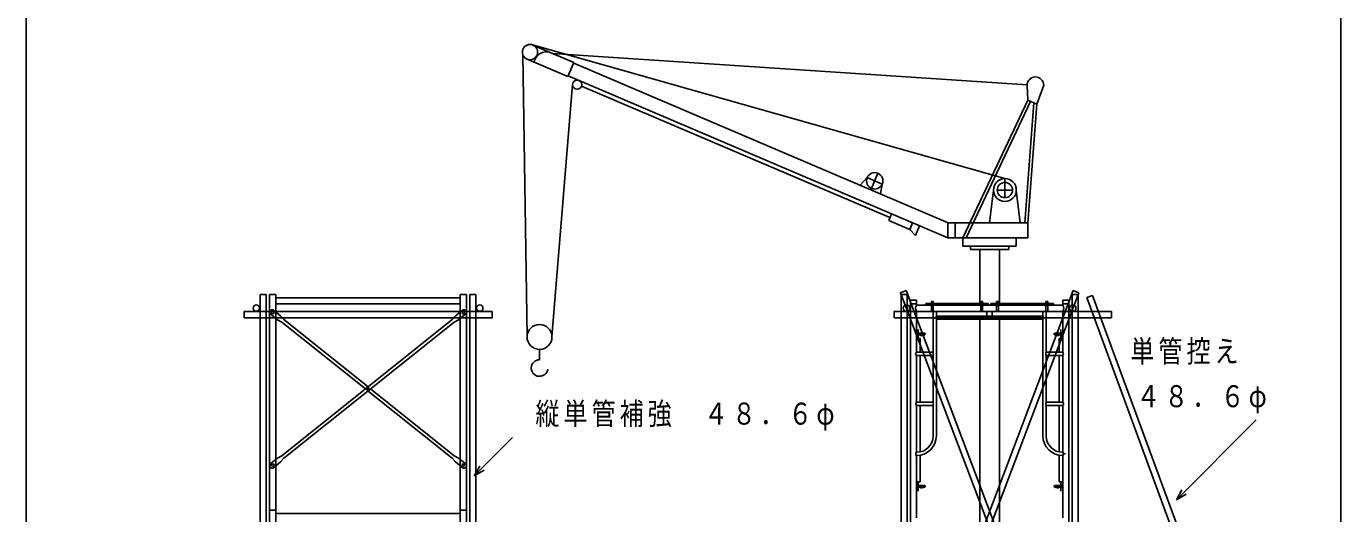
# Model space of a CAD drawing. Units: millimetres, scale not verified. Extents: x -24315 to 20797, y -7730 to 29060.
# Drawn here: x -5194 to 5319, y -367 to 3532 of the extents above; entities that cross this region are included whole.
import ezdxf

# ---------------------------------------------------------------- set-up
doc = ezdxf.new("R2010")
doc.units = ezdxf.units.MM
doc.header["$LTSCALE"] = 10
doc.linetypes.add('DASHED1', pattern=[1.8, 1.2, -0.6])
for name, color, linetype in [('0-0_L-1-1', 4, 'Continuous'), ('0-1_L-1-2', 6, 'Continuous'), ('0-2_L-1-3', 2, 'Continuous'), ('0-3_L-2-1', 4, 'DASHED1'), ('1-2_NTEXT', 7, 'Continuous')]:
    doc.layers.add(name, color=color, linetype=linetype)
doc.styles.add('ＭＳ ゴシック', font='')
doc.styles.get('ＭＳ ゴシック').set_extended_font_data('MS Gothic')

msp = doc.modelspace()

# ---------------------------------------------------------------- linework, layer by layer
at = {"layer": '0-0_L-1-1'}
for p, q in [((-1143.71, 3383.42), (2633.27, 2313.78)), ((-1141.03, 3382.35), (-813.23, 3242.46)), ((-1188.31, 1049.32), (-1222.93, 3307.2)), ((-1188.92, 3270.14), (-861.11, 3130.25)), ((-981.18, 3314.13), (2810.72, 3064.29)), ((-861.11, 3130.25), (-813.23, 3242.46)), ((-815.15, 3237.96), (2178.69, 1960.38)), ((-989.13, 1047.38), (-823.86, 3067.85)), ((-858.99, 3135.22), (2175.77, 1840.17)), ((-752.39, 3054.14), (1714.09, 2001.6)), ((2816.27, 2940.38), (2810.61, 3060.38)), ((2889.35, 2910.16), (2943.94, 3060.38)), ((2297.77, 1840.88), (2816.27, 2940.38)), ((2324.75, 1840.88), (2838.34, 2929.97)), ((2791.8, 1960.38), (2865.63, 2919.97)), ((2816.27, 2940.38), (2889.35, 2910.16)), ((2816.27, 1960.38), (2889.35, 2910.16)), ((1474.62, 2260.83), (1532.15, 2321.69)), ((1532.15, 2321.69), (1652.59, 2270.3)), ((1566.67, 2235.78), (1618.07, 2356.21)), ((2633.27, 2161.28), (2633.27, 2313.78)), ((1638.88, 2190.73), (1652.59, 2270.3)), ((2511.27, 1960.38), (2541.77, 2222.28)), ((2572.27, 2222.28), (2694.27, 2222.28)), ((2755.27, 1960.38), (2724.77, 2222.28)), ((1703.81, 1977.52), (1726.93, 2031.71)), ((1703.81, 1977.52), (1872.12, 1905.69)), ((1872.12, 1905.69), (1895.25, 1959.89)), ((1917.95, 1857.66), (1872.12, 1905.69)), ((1917.95, 1857.66), (1951.35, 1935.94)), ((2175.77, 1960.38), (2816.27, 1960.38)), ((2175.77, 1840.88), (2175.77, 1960.38)), ((2236.77, 1840.88), (2236.77, 1960.38)), ((2816.27, 1840.88), (2816.27, 1960.38)), ((2175.77, 1840.88), (2816.27, 1840.88)), ((2297.77, 1772.88), (2297.77, 1840.88)), ((2724.77, 1772.88), (2724.77, 1840.88)), ((2297.77, 1772.88), (2724.77, 1772.88)), ((2358.77, 1747.38), (2358.77, 1772.88)), ((2358.77, 1747.38), (2663.77, 1747.38)), ((2663.77, 1747.38), (2663.77, 1772.88)), ((-3247.16, 1385.71), (-3197.16, 1385.71)), ((-3247.16, -6952.53), (-3247.16, 1385.71)), ((-3197.16, -6952.53), (-3197.16, 1385.71)), ((-1723.16, 1385.71), (-1673.16, 1385.71)), ((-1723.16, -6952.53), (-1723.16, 1385.71)), ((-1673.16, -6952.53), (-1673.16, 1385.71)), ((-3220.13, 1264.05), (-3159.22, 1215.33)), ((-3197.16, 1360.71), (-1723.16, 1360.71)), ((-3197.16, 1310.71), (-1723.16, 1310.71)), ((-1761.1, 1215.33), (-1700.19, 1264.05)), ((1877.74, 1251.92), (1877.74, 1340.66)), ((1877.74, 1340.66), (1925.8, 1340.66)), ((1877.74, 1310.66), (1925.8, 1310.66)), ((1925.8, 1299.98), (1925.8, 1340.66)), ((1925.8, 1299.98), (3096.74, 1299.98)), ((2000.57, 1299.98), (2000.57, 1314.98)), ((2000.57, 1314.98), (2500.57, 1314.98)), ((2045.57, 1251.92), (2045.57, 1329.98)), ((2045.57, 1329.98), (2060.57, 1329.98)), ((2060.57, 1251.92), (2060.57, 1329.98)), ((2440.57, 1251.92), (2440.57, 1329.98)), ((2440.57, 1329.98), (2455.57, 1329.98)), ((2455.57, 1251.92), (2455.57, 1329.98)), ((2500.57, 1299.98), (2500.57, 1314.98)), ((2521.97, 1299.98), (2521.97, 1314.98)), ((2521.97, 1314.98), (3021.97, 1314.98)), ((2566.97, 1251.92), (2566.97, 1329.98)), ((2566.97, 1329.98), (2581.97, 1329.98)), ((2581.97, 1251.92), (2581.97, 1329.98)), ((2961.97, 1251.92), (2961.97, 1329.98)), ((2961.97, 1329.98), (2976.97, 1329.98)), ((2976.97, 1251.92), (2976.97, 1329.98)), ((3021.97, 1299.98), (3021.97, 1314.98)), ((3096.74, 1299.98), (3096.74, 1340.66)), ((3096.74, 1340.66), (3144.8, 1340.66)), ((3096.74, 1310.66), (3144.8, 1310.66)), ((3144.8, 1251.92), (3144.8, 1340.66)), ((-3244.49, 1233.6), (-3183.58, 1184.88)), ((-3183.58, 1184.88), (-3149.06, 1165.59)), ((-3132.82, 1185.9), (-3159.22, 1215.33)), ((-3149.06, 96.82), (-1787.49, 1185.9)), ((-3149.06, 1165.59), (-2480.97, 631.21)), ((-3132.82, 1185.9), (-2460.16, 647.85)), ((-3132.82, 76.52), (-1771.25, 1165.59)), ((-1787.49, 1185.9), (-1761.1, 1215.33)), ((-1771.25, 1165.59), (-1736.74, 1184.88)), ((-1736.74, 1184.88), (-1675.83, 1233.6)), ((1877.74, -448.08), (1877.74, 1201.19)), ((1925.8, 924.01), (1925.8, 1201.19)), ((2058.42, 924.01), (2058.42, 1251.92)), ((2085.12, 1213.2), (2085.12, 1251.92)), ((2085.12, 1213.2), (2937.42, 1213.2)), ((2085.12, 257.26), (2085.12, 1189.17)), ((2085.12, 1189.17), (2937.42, 1189.17)), ((2489.91, 1213.2), (2489.91, 1251.92)), ((2532.63, 1213.2), (2532.63, 1251.92)), ((2937.42, 1213.2), (2937.42, 1251.92)), ((2937.42, 257.26), (2937.42, 1189.17)), ((2964.12, 924.01), (2964.12, 1251.92)), ((3096.74, 924.01), (3096.74, 1201.19)), ((3144.8, -448.08), (3144.8, 1201.19)), ((1925.8, 1076.78), (1992.55, 1076.78)), ((1925.8, 1063.43), (1992.55, 1063.43)), ((1940.8, 1033.43), (1940.8, 1106.78)), ((1960.52, 1055.42), (1960.52, 1063.43)), ((1960.52, 1055.42), (1992.55, 1063.43)), ((3029.99, 1076.78), (3096.74, 1076.78)), ((3029.99, 1063.43), (3096.74, 1063.43)), ((3029.99, 1063.43), (3062.04, 1055.42)), ((3062.04, 1055.42), (3062.04, 1063.43)), ((3081.74, 1033.43), (3081.74, 1106.78)), ((-1088.73, 864.78), (-1088.73, 947.78)), ((1925.8, 1033.43), (1955.8, 1033.43)), ((1955.8, 924.01), (1955.8, 1033.43)), ((3066.74, 924.01), (3066.74, 1033.43)), ((3066.74, 1033.43), (3096.74, 1033.43)), ((1925.8, 924.01), (2058.42, 924.01)), ((1925.8, 524.01), (1925.8, 897.31)), ((1925.8, 897.31), (2058.42, 897.31)), ((1955.8, 524.01), (1955.8, 897.31)), ((2058.42, 524.01), (2058.42, 897.31)), ((2964.12, 924.01), (3096.74, 924.01)), ((2964.12, 524.01), (2964.12, 897.31)), ((2964.12, 897.31), (3096.74, 897.31)), ((3066.74, 524.01), (3066.74, 897.31)), ((3096.74, 524.01), (3096.74, 897.31)), ((-2439.35, 631.21), (-1771.25, 96.82)), ((-2460.16, 614.56), (-1787.49, 76.52)), ((1925.8, 524.01), (2058.42, 524.01)), ((1925.8, 125.07), (1925.8, 497.31)), ((1925.8, 497.31), (2058.42, 497.31)), ((1955.8, 125.07), (1955.8, 497.31)), ((2058.42, 254.06), (2058.42, 497.31)), ((2964.12, 524.01), (3096.74, 524.01)), ((2964.12, 254.06), (2964.12, 497.31)), ((2964.12, 497.31), (3096.74, 497.31)), ((3066.74, 125.07), (3066.74, 497.31)), ((3096.74, 125.07), (3096.74, 497.31)), ((4004.88, -254.8), (4642.38, 382.7)), ((-1610.69, -63.51), (-1305.56, 241.62)), ((1924.98, 124.06), (1928.42, 124.06)), ((-3244.49, 28.81), (-3183.58, 77.53)), ((-3220.13, -1.64), (-3159.22, 47.08)), ((-3183.58, 77.53), (-3149.06, 96.82)), ((-3159.22, 47.08), (-3132.82, 76.52)), ((-1761.1, 47.08), (-1787.49, 76.52)), ((-1771.25, 96.82), (-1736.74, 77.53)), ((-1761.1, 47.08), (-1700.19, -1.64)), ((-1736.74, 77.53), (-1675.83, 28.81)), ((-1610.69, -63.51), (-1565.69, 14.44)), ((1925.8, -400.02), (1925.8, 97.26)), ((1925.8, 97.26), (1935.12, 97.26)), ((1955.8, -112.22), (1955.8, 97.26)), ((3066.74, -112.22), (3066.74, 97.26)), ((3096.74, -400.02), (3096.74, 97.26)), ((3096.74, 97.26), (3097.42, 97.26)), ((-1610.69, -63.51), (-1532.75, -18.51)), ((1925.8, -112.22), (1955.8, -112.22)), ((1925.8, -142.22), (1992.55, -142.22)), ((1925.8, -155.57), (1992.55, -155.57)), ((1940.8, -185.57), (1940.8, -112.22)), ((1960.5, -163.58), (1960.5, -155.57)), ((1960.5, -163.58), (1992.55, -155.57)), ((3029.99, -142.22), (3096.74, -142.22)), ((3029.99, -155.57), (3096.74, -155.57)), ((3029.99, -155.57), (3062.04, -163.58)), ((3062.04, -163.58), (3062.04, -155.57)), ((3066.74, -112.22), (3096.74, -112.22)), ((3081.74, -185.57), (3081.74, -112.22)), ((4004.88, -254.8), (4049.88, -176.86)), ((4004.88, -254.8), (4082.82, -209.8)), ((-3247.16, -339.29), (-3197.16, -339.29)), ((-3197.16, -364.29), (-1723.16, -364.29)), ((-1723.16, -339.29), (-1673.16, -339.29))]:
    msp.add_line(p, q, dxfattribs=at)
for centre, radius in [((-1164.98, 3326.24), 61), ((-787.38, 3064.87), 36.6), ((1592.37, 2296), 65.47), ((2633.27, 2222.28), 91.5), ((2633.27, 2222.28), 61), ((-1698.16, 1240.71), 10), ((-1088.73, 1047.38), 99.6), ((-2460.16, 631.21), 10)]:
    msp.add_circle(centre, radius, dxfattribs=at)
for centre, radius, start, end in [((-1031.94, 3228.2), 100.69, 71.98, 170.12), ((2877.27, 3060.38), 66.67, 0, 180), ((-3225.97, 1243.75), 21.13, 73.97, 208.72), ((-1694.35, 1243.75), 21.13, 331.27, 106.03), ((1963.76, 1275.95), 44.92, 147.66, 212.34), ((3057.33, 1275.95), 46.16, 328.63, 31.37), ((-3222.16, 1240.71), 10, 90, 180), ((-3222.16, 1240.71), 10, 180, 270), ((-3222.16, 1240.71), 10, 0, 90), ((-3222.16, 1240.71), 10, 270, 0), ((2108.86, 1201.19), 26.6, 153.15, 206.85), ((2923.79, 1201.19), 18.18, 318.62, 41.38), ((1985.55, 1070.11), 9.68, 316.4, 43.6), ((3037, 1070.11), 9.68, 136.4, 223.6), ((-1088.73, 798.38), 66.4, 90, 353.18), ((1935.66, 910.66), 16.6, 126.45, 233.55), ((2033.94, 910.66), 27.89, 331.4, 28.6), ((2990.23, 910.66), 29.32, 152.92, 207.08), ((3081.41, 910.66), 20.33, 318.96, 41.04), ((1939.52, 510.66), 19.14, 135.78, 224.22), ((2033.94, 510.66), 27.89, 331.4, 28.6), ((2990.23, 510.66), 29.32, 152.92, 207.08), ((3083.07, 510.66), 19.11, 315.7, 44.3), ((1925.12, 257.26), 160, 270, 0), ((1928.42, 254.06), 130, 270, 0), ((3097.42, 257.26), 160, 180, 270), ((3094.12, 254.06), 130, 180, 270), ((1941.75, 111.16), 21.16, 138.91, 221.09), ((3078.93, 111.16), 22.6, 322.03, 37.97), ((-3225.97, 18.66), 21.13, 151.28, 286.04), ((-3222.16, 21.71), 10, 90, 180), ((-3222.16, 21.71), 10, 180, 270), ((-3222.16, 21.71), 10, 0, 90), ((-3222.16, 21.71), 10, 270, 0), ((-1698.16, 21.71), 10, 90, 180), ((-1698.16, 21.71), 10, 180, 270), ((-1694.35, 18.66), 21.12, 253.97, 28.73), ((-1698.16, 21.71), 10, 0, 90), ((-1698.16, 21.71), 10, 270, 0), ((1985.55, -148.89), 9.68, 316.4, 43.6), ((3037, -148.89), 9.68, 136.4, 223.6)]:
    msp.add_arc(centre, radius, start, end, dxfattribs=at)
at = {"layer": '0-1_L-1-2'}
for p, q in [((2431.97, 1314.98), (2431.97, 1747.38)), ((2590.57, 1314.98), (2590.57, 1747.38)), ((2431.97, -1950.62), (2431.97, 1189.17)), ((2590.57, -1950.62), (2590.57, 1189.17))]:
    msp.add_line(p, q, dxfattribs=at)
at = {"layer": '0-2_L-1-3'}
for p, q in [((-5193.73, -7702.45), (-5193.73, 7349.72)), ((-3322.26, 1385.71), (-3274.16, 1385.71)), ((-3322.26, -6952.53), (-3322.26, 1385.71)), ((-3274.16, -6952.53), (-3274.16, 1385.71)), ((-1646.16, 1385.71), (-1598.06, 1385.71)), ((-1646.16, -6952.53), (-1646.16, 1385.71)), ((-1598.06, -6952.53), (-1598.06, 1385.71)), ((1779.63, -2277.05), (3179.98, 1418.06)), ((1850.71, 1385.71), (1802.61, 1385.71)), ((1802.61, -6952.53), (1802.61, 1385.71)), ((1824.51, -2294.06), (3224.86, 1401.05)), ((3242.92, -2277.05), (1842.57, 1418.06)), ((1850.71, -6952.53), (1850.71, 1385.71)), ((3171.84, 1385.71), (3219.94, 1385.71)), ((3171.84, -6952.53), (3171.84, 1385.71)), ((3179.98, 1418.06), (3224.86, 1401.05)), ((3219.94, -6952.53), (3219.94, 1385.71)), ((3289.39, 1363.19), (3334.44, 1379.75)), ((4435.88, -1616.94), (3334.44, 1379.75)), ((4390.82, -1633.5), (3289.39, 1363.19)), ((-3452.26, 1201.19), (-3452.26, 1251.92)), ((-3452.26, 1251.92), (-3422.26, 1251.92)), ((-3452.26, 1201.19), (-1468.1, 1201.19)), ((-3422.26, 1251.92), (-2055.2, 1251.92)), ((-2055.2, 1251.92), (-1468.1, 1251.92)), ((-1955.26, 1251.92), (-1925.26, 1251.92)), ((-1468.1, 1201.19), (-1468.1, 1251.92)), ((1747.74, 1201.19), (1747.74, 1251.92)), ((1747.74, 1251.92), (1777.74, 1251.92)), ((1747.74, 1201.19), (3484.8, 1201.19)), ((1777.74, 1251.92), (3144.8, 1251.92)), ((1877.74, 1201.19), (1877.74, 1251.92)), ((1877.74, 1201.19), (1925.8, 1201.19)), ((1925.8, 1201.19), (1925.8, 1251.92)), ((3096.74, 1201.19), (3096.74, 1251.92)), ((3096.74, 1201.19), (3144.8, 1201.19)), ((3144.8, 1201.19), (3144.8, 1251.92)), ((3144.8, 1251.92), (3484.8, 1251.92)), ((3244.74, 1251.92), (3274.74, 1251.92)), ((3484.8, 1201.19), (3484.8, 1251.92))]:
    msp.add_line(p, q, dxfattribs=at)
for points in [[(-5193.73, -7702.45), (5319.32, -7702.45), (5319.32, 7349.72)], [(3198.03, -2294.06), (1797.69, 1401.05), (1842.57, 1418.06)]]:
    msp.add_lwpolyline(points, dxfattribs=at)
for centre in [(-3354.11, 1277.32), (-1566.21, 1277.32), (1845.89, 1277.32), (1845.95, 1277.32), (3176.6, 1277.32)]:
    msp.add_circle(centre, 25.35, dxfattribs=at)
at = {"layer": '0-3_L-2-1'}
msp.add_line((3100.77, 110.66), (3120.77, 110.66), dxfattribs=at)

# ---------------------------------------------------------------- texts
at = {"layer": '1-2_NTEXT', "char_height": 176, "attachment_point": 7, "style": 'ＭＳ ゴシック'}
for s, insert in [('\\T1.17;\\W0.8;単管控え', (3636.66, 825.53)), ('\\T1.17;\\W0.8;４８．６φ', (3683.79, 437.11)), ('\\T1.17;\\W0.8;縦単管補強\u3000４８．６φ', (-1121.89, 297.62))]:
    msp.add_mtext(s, dxfattribs=dict(at, insert=insert))

doc.saveas('drawing.dxf')
